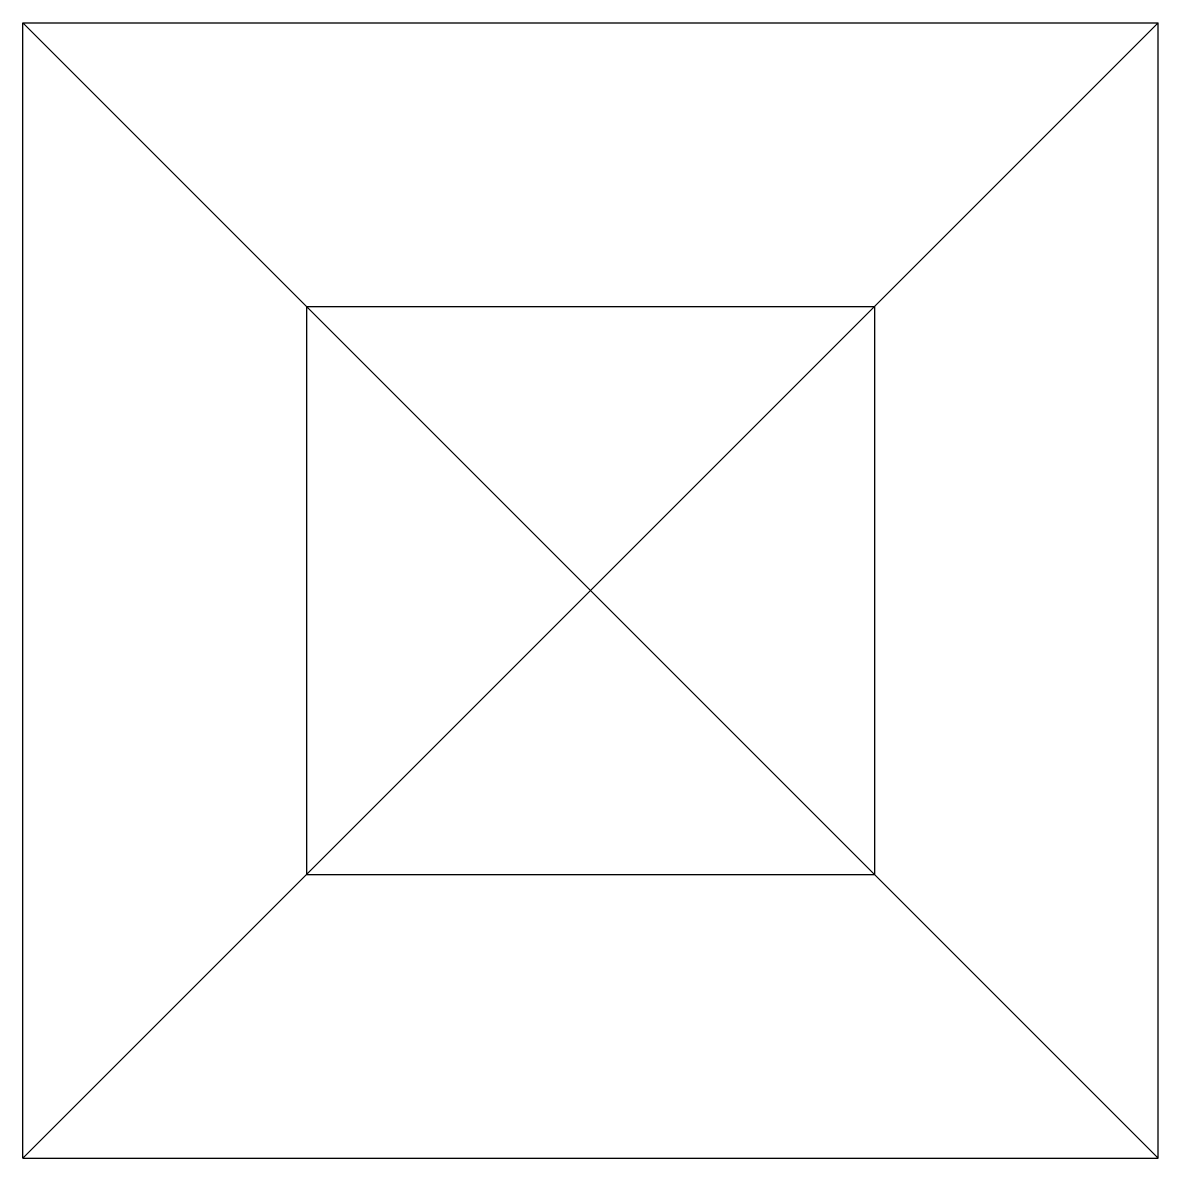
# Model space of a CAD drawing. Extents: x 0 to 1, y -1 to 0.
import ezdxf

# ---------------------------------------------------------------- set-up
doc = ezdxf.new("R2010")
doc.units = 0
doc.layers.get('0').update_dxf_attribs({"linetype": 'CONTINUOUS'})

msp = doc.modelspace()

# ---------------------------------------------------------------- linework, layer by layer
for p, q in [((0, 0), (1, 0)), ((0, -1), (0, 0)), ((0, -1), (1, 0)), ((0, 0), (1, -1)), ((1, -1), (1, 0)), ((0.25, -0.25), (0.25, -0.75)), ((0.25, -0.25), (0.75, -0.25)), ((0.75, -0.25), (0.75, -0.75)), ((0.25, -0.75), (0.75, -0.75)), ((0, -1), (1, -1))]:
    msp.add_line(p, q)

doc.saveas('drawing.dxf')
